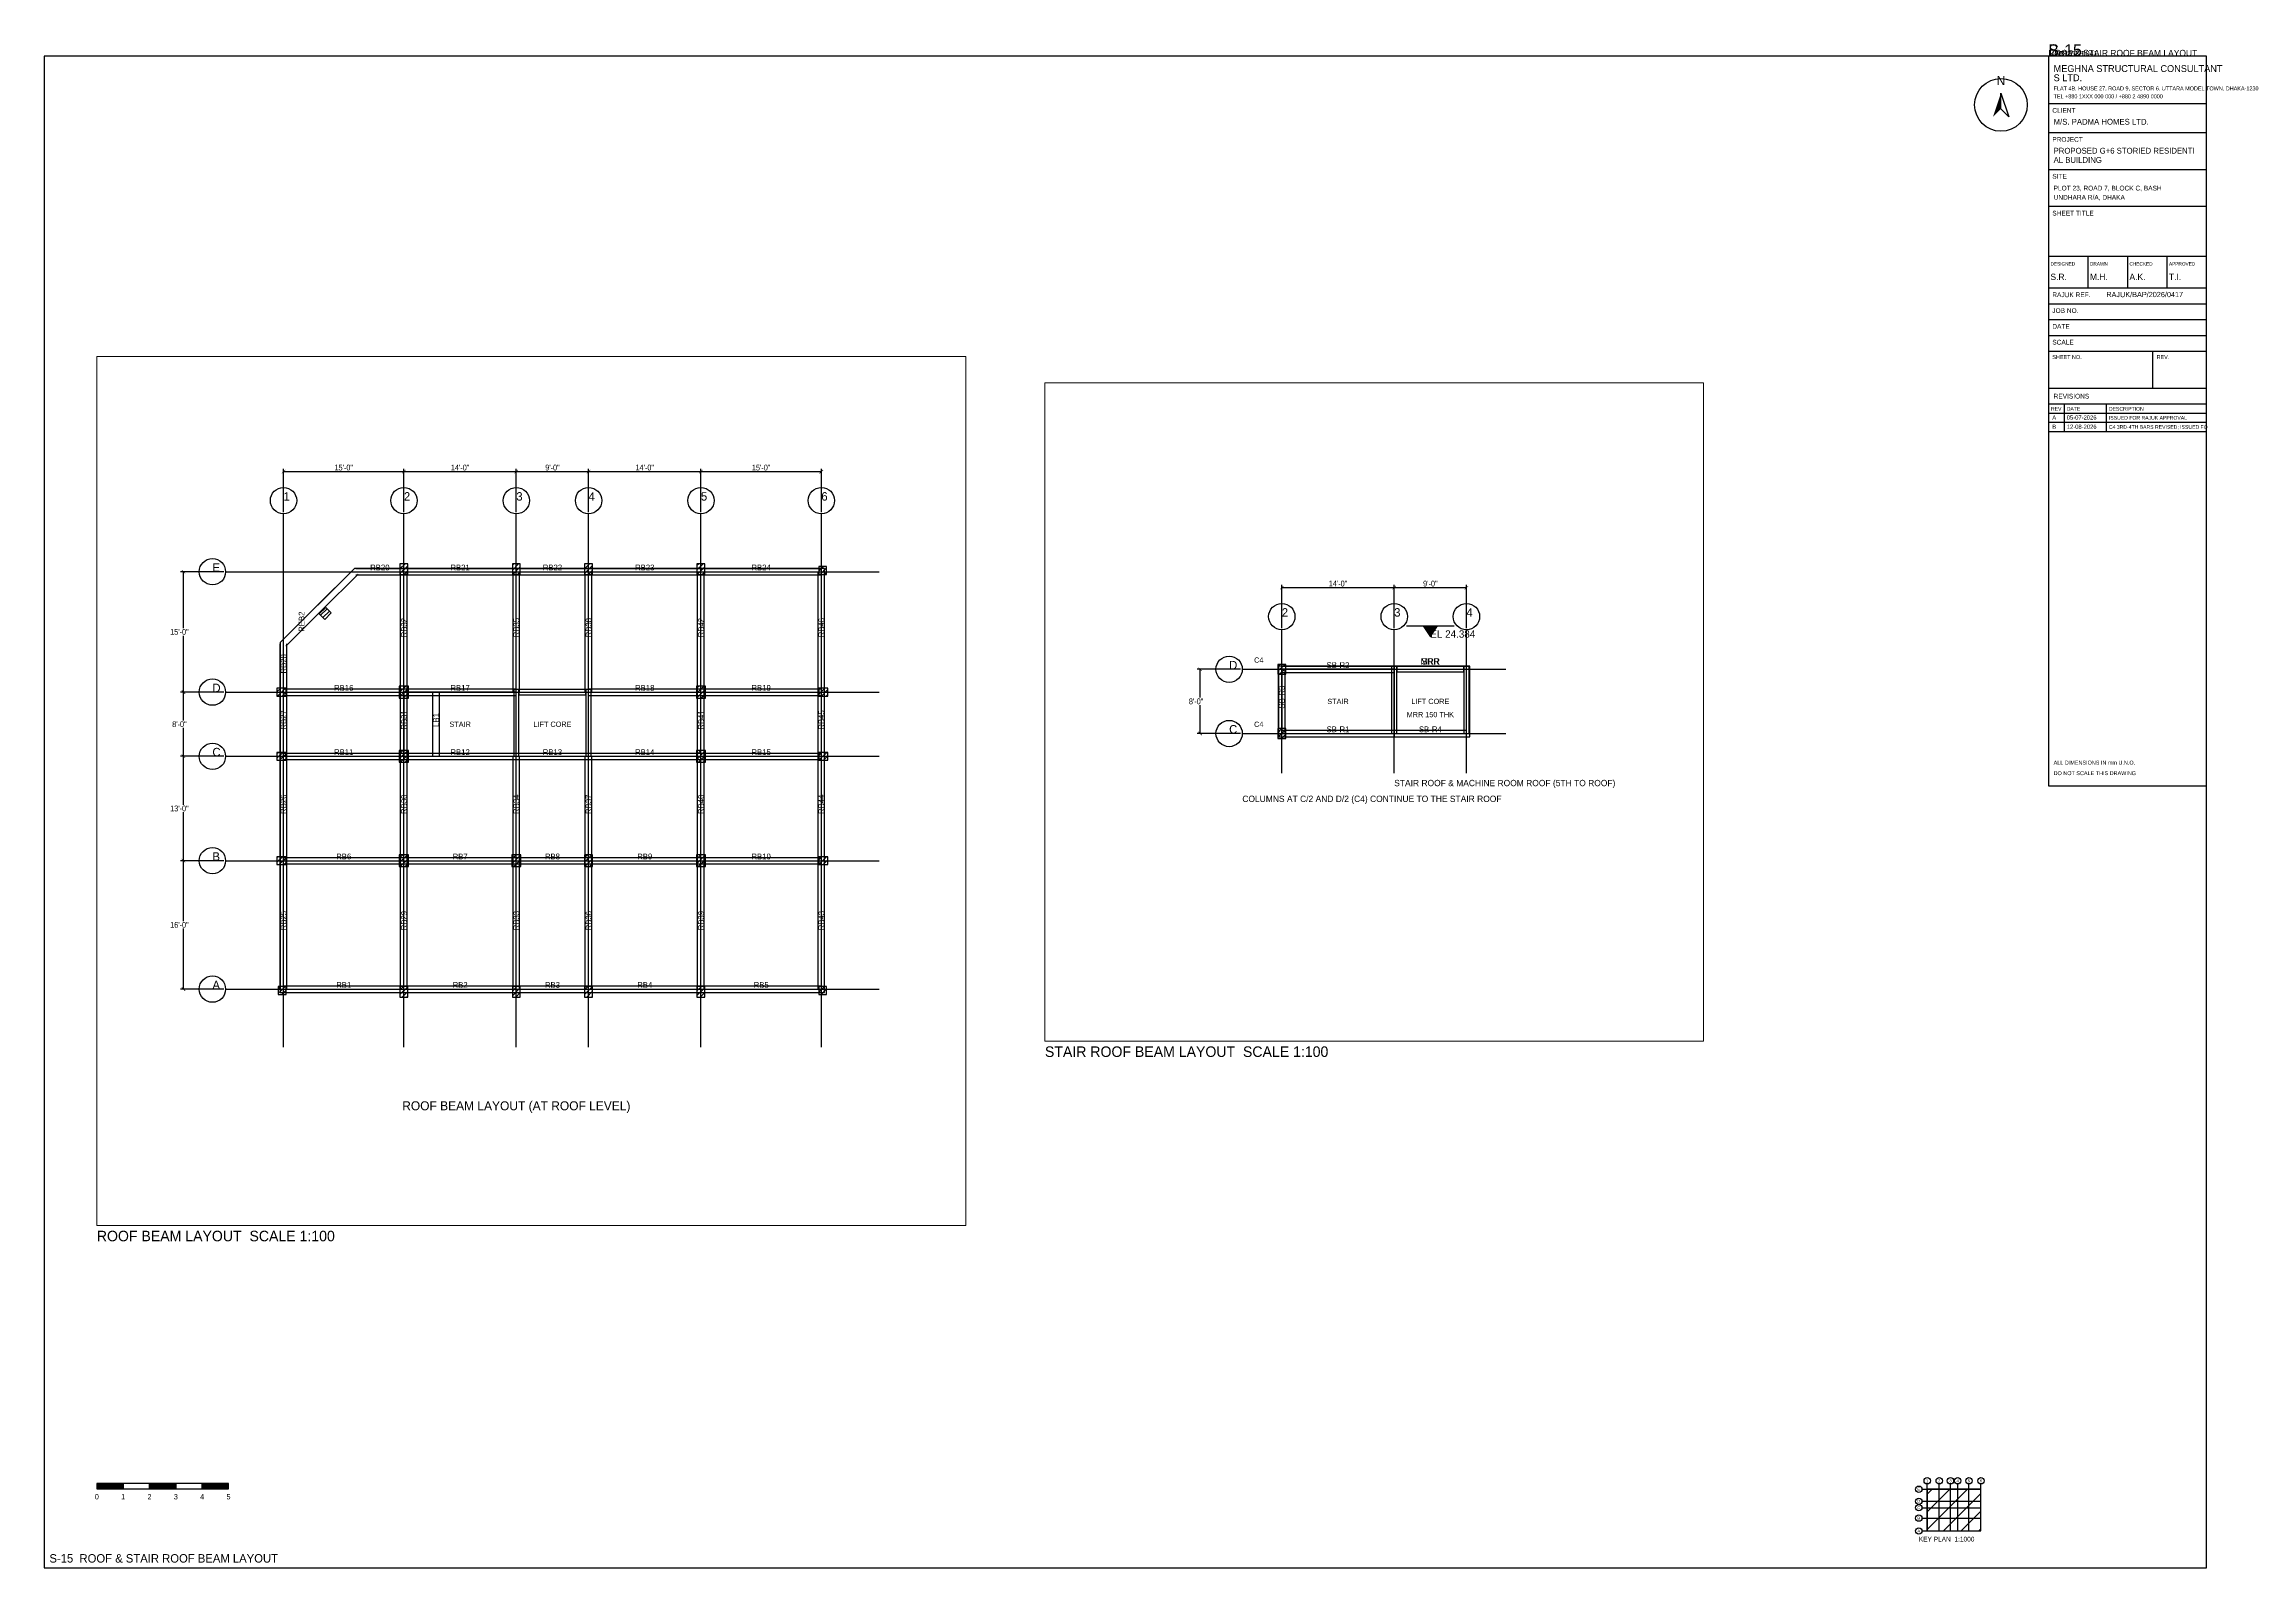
# Paper-space layout 'S-15 ROOF & STAIR ROOF BEAM LAYOUT' of a CAD drawing. Extents: x 10 to 848, y 10 to 589.
# The model-space entities are those that its viewports show. They can reach past a viewport. Long polylines and large blocks are cut down to what shows.
import ezdxf
from ezdxf.enums import TextEntityAlignment as Align

# ---------------------------------------------------------------- set-up
doc = ezdxf.new("R2010")
doc.units = 0
for name, color, linetype in [('Arrow', 7, 'Continuous'), ('Beam Line', 4, 'Continuous'), ('Column', 1, 'Continuous'), ('Grid', 8, 'Continuous'), ('Grid Circle', 8, 'Continuous'), ('Grid text', 7, 'Continuous'), ('Hatch', 9, 'Continuous'), ('Inches Dimension', 6, 'Continuous'), ('Sheet', 7, 'Continuous'), ('Slab', 5, 'Continuous'), ('Text-1', 7, 'Continuous'), ('Text-2', 7, 'Continuous'), ('TITLE', 7, 'Continuous'), ('Wall', 1, 'Continuous')]:
    doc.layers.add(name, color=color, linetype=linetype)
doc.styles.add('OpenSansCondensed-Light', font='OpenSansCondensed-Light.ttf')
doc.dimstyles.new('EZDXF', dxfattribs={"dimtxt": 0.25, "dimasz": 0.175, "dimexe": 0.375, "dimexo": 0.125, "dimgap": 0.1, "dimtad": 1, "dimlfac": 100, "dimzin": 12, "dimdsep": 46, "dimtxsty": 'OpenSansCondensed-Light', "dimblk": 'ARCHTICK', "dimcen": 2.5, "dimazin": 3, "dimtfac": 0.5, "dimtmove": 2, "dimatfit": 3})

# ---------------------------------------------------------------- blocks, each defined once
blk = doc.blocks.new('TITLE_BLOCK')
at = {"layer": 'TITLE'}
for p, q in [((0, -18), (60, -18)), ((0, -29), (60, -29)), ((0, -43), (60, -43)), ((0, -57), (60, -57)), ((0, -76), (60, -76)), ((0, -76), (0, -88)), ((15, -76), (15, -88)), ((30, -76), (30, -88)), ((45, -76), (45, -88)), ((0, -88), (60, -88)), ((0, -94), (60, -94)), ((0, -100), (60, -100)), ((0, -106), (60, -106)), ((0, -112), (60, -112)), ((39.6, -112), (39.6, -126)), ((0, -126), (60, -126)), ((0, -132), (60, -132)), ((0, -132), (60, -132)), ((6, -132), (6, -142.5)), ((22, -132), (22, -142.5)), ((0, -135.5), (60, -135.5)), ((0, -139), (60, -139)), ((0, -142.5), (60, -142.5))]:
    blk.add_line(p, q, dxfattribs=at)
blk.add_lwpolyline([(0, -277), (60, -277), (60, 0), (0, 0)], close=True, dxfattribs=at)
at = {"layer": 'Text-1'}
for tag, height in [('JOBNO', 2), ('SCALE', 2), ('SHEETTITLE', 2.4), ('SHEETTITLE2', 2.4), ('DATE', 2), ('SHEETNO', 4.5), ('REV', 4.5)]:
    blk.add_attdef(tag, (0, 0), '', height=height, dxfattribs=at)
at = {"layer": 'TITLE'}
for s, height, p in [('S LTD.', 2.6, (2, -9.5)), ('MEGHNA STRUCTURAL CONSULTANT', 2.6, (2, -6)), ('TEL +880 1XXX 000 000 / +880 2 4890 0000', 1.5, (2, -16)), ('FLAT 4B, HOUSE 27, ROAD 9, SECTOR 6, UTTARA MODEL TOWN, DHAKA-1230', 1.5, (2, -13)), ('CLIENT', 1.8, (1.5, -21.5)), ('M/S. PADMA HOMES LTD.', 2.2, (2, -26)), ('PROJECT', 1.8, (1.5, -32.5)), ('AL BUILDING', 2.2, (2, -40.5)), ('PROPOSED G+6 STORIED RESIDENTI', 2.2, (2, -37)), ('SITE', 1.8, (1.5, -46.5)), ('PLOT 23, ROAD 7, BLOCK C, BASH', 1.8, (2, -51)), ('SHEET TITLE', 1.8, (1.5, -60.5)), ('UNDHARA R/A, DHAKA', 1.8, (2, -54.5)), ('DESIGNED', 1.3, (0.8, -79.5)), ('S.R.', 2.4, (0.8, -85)), ('DRAWN', 1.3, (15.8, -79.5)), ('M.H.', 2.4, (15.8, -85)), ('A.K.', 2.4, (30.8, -85)), ('CHECKED', 1.3, (30.8, -79.5)), ('APPROVED', 1.3, (45.8, -79.5)), ('T.I.', 2.4, (45.8, -85)), ('RAJUK REF.', 1.8, (1.5, -91.5)), ('RAJUK/BAP/2026/0417', 2, (22, -91.5)), ('JOB NO.', 1.8, (1.5, -97.5)), ('SCALE', 1.8, (1.5, -109.5)), ('DATE', 1.8, (1.5, -103.5)), ('SHEET NO.', 1.5, (1.5, -115)), ('REV.', 1.5, (41.1, -115)), ('REV', 1.4, (1, -134.6)), ('REVISIONS', 1.8, (2, -130)), ('DATE', 1.4, (7, -134.6)), ('DESCRIPTION', 1.4, (23, -134.6)), ('ALL DIMENSIONS IN mm U.N.O.', 1.5, (2, -269)), ('DO NOT SCALE THIS DRAWING', 1.5, (2, -273))]:
    blk.add_text(s, height=height, dxfattribs=at).set_placement(p)
blk = doc.blocks.new('NORTH_ARROW')
at = {"layer": 'Arrow'}
blk.add_lwpolyline([(0, 0), (3, -9), (0, -6)], close=True, dxfattribs=at)
blk.add_circle((0, -4.5), 10, dxfattribs=at)
blk.add_solid([(0, 0), (-3, -9), (0, -6)], dxfattribs=at)
at = {"layer": 'Text-1'}
blk.add_text('N', height=3.5, dxfattribs=at).set_placement((0, 3), align=Align.CENTER)
blk = doc.blocks.new('KEY_PLAN')
at = {"layer": 'Grid'}
for p, q in [((0, 0), (0, 17.8496)), ((4.572, 0), (4.572, 17.8496)), ((8.8392, 0), (8.8392, 17.8496)), ((11.5824, 0), (11.5824, 17.8496)), ((15.8496, 0), (15.8496, 17.8496)), ((20.4216, 0), (20.4216, 17.8496)), ((-2, 15.8496), (20.4216, 15.8496)), ((-2, 11.2776), (20.4216, 11.2776)), ((-2, 8.8392), (20.4216, 8.8392)), ((-2, 4.8768), (20.4216, 4.8768)), ((-2, 0), (20.4216, 0))]:
    blk.add_line(p, q, dxfattribs=at)
at = {"layer": 'Grid Circle'}
for centre in [(-3.2, 15.8496), (0, 19.0496), (4.572, 19.0496), (8.8392, 19.0496), (11.5824, 19.0496), (15.8496, 19.0496), (20.4216, 19.0496), (-3.2, 11.2776), (-3.2, 8.8392), (-3.2, 4.8768), (-3.2, 0)]:
    blk.add_circle(centre, 1.2, dxfattribs=at)
at = {"layer": 'Sheet'}
blk.add_lwpolyline([(0, 0), (20.4216, 0), (20.4216, 15.8496), (0, 15.8496)], close=True, dxfattribs=at)
at = {"layer": 'Grid text'}
for s, p in [('1', (0, 19.0496)), ('2', (4.572, 19.0496)), ('3', (8.8392, 19.0496)), ('4', (11.5824, 19.0496)), ('5', (15.8496, 19.0496)), ('6', (20.4216, 19.0496)), ('C', (-3.2, 8.8392)), ('D', (-3.2, 11.2776)), ('E', (-3.2, 15.8496)), ('A', (-3.2, 0)), ('B', (-3.2, 4.8768))]:
    blk.add_text(s, height=1.1, dxfattribs=at).set_placement(p, align=Align.MIDDLE_CENTER)
at = {"layer": 'Sheet'}
blk.add_text('KEY PLAN  1:1000', height=1.8, dxfattribs=at).set_placement((-3.2, -4))
blk = doc.blocks.new('SCALE_BAR')
at = {"layer": 'Sheet'}
h = blk.add_hatch(color=7, dxfattribs=at)
h.dxf.hatch_style = 1
h.paths.add_polyline_path([(0, 0), (10, 0), (10, 2), (0, 2)])
h = blk.add_hatch(color=7, dxfattribs=at)
h.dxf.hatch_style = 1
h.paths.add_polyline_path([(20, 0), (30, 0), (30, 2), (20, 2)])
h = blk.add_hatch(color=7, dxfattribs=at)
h.dxf.hatch_style = 1
h.paths.add_polyline_path([(40, 0), (50, 0), (50, 2), (40, 2)])
for points in [[(0, 0), (10, 0), (10, 2), (0, 2)], [(10, 0), (20, 0), (20, 2), (10, 2)], [(20, 0), (30, 0), (30, 2), (20, 2)], [(30, 0), (40, 0), (40, 2), (30, 2)], [(40, 0), (50, 0), (50, 2), (40, 2)]]:
    blk.add_lwpolyline(points, close=True, dxfattribs=at)
for s, p in [('0', (0, -4)), ('1', (10, -4)), ('2', (20, -4)), ('3', (30, -4)), ('4', (40, -4)), ('5', (50, -4))]:
    blk.add_text(s, height=2, dxfattribs=at).set_placement(p, align=Align.CENTER)
at = {"layer": 'Text-1'}
blk.add_attdef('UNIT', (0, 0), '', height=2, dxfattribs=at)
blk = doc.blocks.new('GRID_BUBBLE')
at = {"layer": 'Grid Circle'}
blk.add_circle((0, 0), 500, dxfattribs=at)
at = {"layer": 'Text-1'}
blk.add_attdef('GRID', (0, 0), '', height=320, dxfattribs=at)
blk = doc.blocks.new('_ARCHTICK')
at = {"color": 0, "linetype": 'BYBLOCK', "const_width": 0.15}
blk.add_lwpolyline([(-0.5, -0.5), (0.5, 0.5)], dxfattribs=at)
blk = doc.blocks.new('LEVEL_MARK')
at = {"layer": 'Text-1'}
blk.add_line((-900, 450), (900, 450), dxfattribs=at)
blk.add_solid([(0, 0), (-300, 450), (300, 450)], dxfattribs=at)
blk.add_attdef('LEVEL', (0, 0), '', height=280, dxfattribs=at)

msp = doc.modelspace()

# ---------------------------------------------------------------- hatches: boundary and pattern name
at = {"layer": 'Hatch'}
h = msp.add_hatch(dxfattribs=at)
h.set_pattern_fill('ANSI31', scale=40)
h.paths.add_polyline_path([(4422, -784250.4), (4722, -784250.4), (4722, -783850.4), (4422, -783850.4)])
h = msp.add_hatch(dxfattribs=at)
h.set_pattern_fill('ANSI31', scale=40)
h.paths.add_polyline_path([(8689.2, -784250.4), (8989.2, -784250.4), (8989.2, -783850.4), (8689.2, -783850.4)])
h = msp.add_hatch(dxfattribs=at)
h.set_pattern_fill('ANSI31', scale=40)
h.paths.add_polyline_path([(11432.4, -784250.4), (11732.4, -784250.4), (11732.4, -783850.4), (11432.4, -783850.4)])
h = msp.add_hatch(dxfattribs=at)
h.set_pattern_fill('ANSI31', scale=40)
h.paths.add_polyline_path([(15699.6, -784250.4), (15999.6, -784250.4), (15999.6, -783850.4), (15699.6, -783850.4)])
h = msp.add_hatch(dxfattribs=at)
h.set_pattern_fill('ANSI31', scale=40)
h.paths.add_polyline_path([(20321.6, -784250.4), (20621.6, -784250.4), (20621.6, -783950.4), (20321.6, -783950.4)])
h = msp.add_hatch(dxfattribs=at)
h.set_pattern_fill('ANSI31', scale=40)
h.paths.add_polyline_path([(1566.1, -785963.9), (1813.5, -785716.5), (1601.4, -785504.3), (1353.9, -785751.8)])
h = msp.add_hatch(dxfattribs=at)
h.set_pattern_fill('ANSI31', scale=40)
h.paths.add_polyline_path([(-250, -788872.4), (100, -788872.4), (100, -788572.4), (-250, -788572.4)])
h = msp.add_hatch(dxfattribs=at)
h.set_pattern_fill('ANSI31', scale=40)
h.paths.add_polyline_path([(4397, -788947.4), (4747, -788947.4), (4747, -788497.4), (4397, -788497.4)])
h = msp.add_hatch(dxfattribs=at)
h.set_pattern_fill('ANSI31', scale=40)
h.paths.add_polyline_path([(15674.6, -788947.4), (16024.6, -788947.4), (16024.6, -788497.4), (15674.6, -788497.4)])
h = msp.add_hatch(dxfattribs=at)
h.set_pattern_fill('ANSI31', scale=40)
h.paths.add_polyline_path([(20321.6, -788872.4), (20671.6, -788872.4), (20671.6, -788572.4), (20321.6, -788572.4)])
h = msp.add_hatch(dxfattribs=at)
h.set_pattern_fill('ANSI31', scale=40)
h.paths.add_polyline_path([(204422, -788909.9), (204722, -788909.9), (204722, -788534.9), (204422, -788534.9)])
h = msp.add_hatch(dxfattribs=at)
h.set_pattern_fill('ANSI31', scale=40)
h.paths.add_polyline_path([(-250, -791310.8), (100, -791310.8), (100, -791010.8), (-250, -791010.8)])
h = msp.add_hatch(dxfattribs=at)
h.set_pattern_fill('ANSI31', scale=40)
h.paths.add_polyline_path([(4397, -791385.8), (4747, -791385.8), (4747, -790935.8), (4397, -790935.8)])
h = msp.add_hatch(dxfattribs=at)
h.set_pattern_fill('ANSI31', scale=40)
h.paths.add_polyline_path([(15674.6, -791385.8), (16024.6, -791385.8), (16024.6, -790935.8), (15674.6, -790935.8)])
h = msp.add_hatch(dxfattribs=at)
h.set_pattern_fill('ANSI31', scale=40)
h.paths.add_polyline_path([(20321.6, -791310.8), (20671.6, -791310.8), (20671.6, -791010.8), (20321.6, -791010.8)])
h = msp.add_hatch(dxfattribs=at)
h.set_pattern_fill('ANSI31', scale=40)
h.paths.add_polyline_path([(204422, -791348.3), (204722, -791348.3), (204722, -790973.3), (204422, -790973.3)])
h = msp.add_hatch(dxfattribs=at)
h.set_pattern_fill('ANSI31', scale=40)
h.paths.add_polyline_path([(-250, -795273.2), (100, -795273.2), (100, -794973.2), (-250, -794973.2)])
h = msp.add_hatch(dxfattribs=at)
h.set_pattern_fill('ANSI31', scale=40)
h.paths.add_polyline_path([(4397, -795348.2), (4747, -795348.2), (4747, -794898.2), (4397, -794898.2)])
h = msp.add_hatch(dxfattribs=at)
h.set_pattern_fill('ANSI31', scale=40)
h.paths.add_polyline_path([(8664.2, -795348.2), (9014.2, -795348.2), (9014.2, -794898.2), (8664.2, -794898.2)])
h = msp.add_hatch(dxfattribs=at)
h.set_pattern_fill('ANSI31', scale=40)
h.paths.add_polyline_path([(11432.4, -795348.2), (11732.4, -795348.2), (11732.4, -794898.2), (11432.4, -794898.2)])
h = msp.add_hatch(dxfattribs=at)
h.set_pattern_fill('ANSI31', scale=40)
h.paths.add_polyline_path([(15674.6, -795348.2), (16024.6, -795348.2), (16024.6, -794898.2), (15674.6, -794898.2)])
h = msp.add_hatch(dxfattribs=at)
h.set_pattern_fill('ANSI31', scale=40)
h.paths.add_polyline_path([(20321.6, -795273.2), (20671.6, -795273.2), (20671.6, -794973.2), (20321.6, -794973.2)])
h = msp.add_hatch(dxfattribs=at)
h.set_pattern_fill('ANSI31', scale=40)
h.paths.add_polyline_path([(-200, -800200), (100, -800200), (100, -799900), (-200, -799900)])
h = msp.add_hatch(dxfattribs=at)
h.set_pattern_fill('ANSI31', scale=40)
h.paths.add_polyline_path([(4422, -800300), (4722, -800300), (4722, -799900), (4422, -799900)])
h = msp.add_hatch(dxfattribs=at)
h.set_pattern_fill('ANSI31', scale=40)
h.paths.add_polyline_path([(8689.2, -800300), (8989.2, -800300), (8989.2, -799900), (8689.2, -799900)])
h = msp.add_hatch(dxfattribs=at)
h.set_pattern_fill('ANSI31', scale=40)
h.paths.add_polyline_path([(11432.4, -800300), (11732.4, -800300), (11732.4, -799900), (11432.4, -799900)])
h = msp.add_hatch(dxfattribs=at)
h.set_pattern_fill('ANSI31', scale=40)
h.paths.add_polyline_path([(15699.6, -800300), (15999.6, -800300), (15999.6, -799900), (15699.6, -799900)])
h = msp.add_hatch(dxfattribs=at)
h.set_pattern_fill('ANSI31', scale=40)
h.paths.add_polyline_path([(20321.6, -800200), (20621.6, -800200), (20621.6, -799900), (20321.6, -799900)])

# ---------------------------------------------------------------- linework, layer by layer
at = {"layer": 'Beam Line'}
for p, q in [((1283.2, -785433.6), (2654.8, -784062)), ((1460, -785610.4), (2831.6, -784238.8)), ((2743.2, -784025.4), (4572, -784025.4)), ((2743.2, -784275.4), (4572, -784275.4)), ((4447, -788722.4), (4447, -784150.4)), ((4572, -784025.4), (8839.2, -784025.4)), ((4572, -784275.4), (8839.2, -784275.4)), ((4697, -788722.4), (4697, -784150.4)), ((8714.2, -788722.4), (8714.2, -784150.4)), ((8839.2, -784025.4), (11582.4, -784025.4)), ((8839.2, -784275.4), (11582.4, -784275.4)), ((8964.2, -788722.4), (8964.2, -784150.4)), ((11457.4, -788722.4), (11457.4, -784150.4)), ((11582.4, -784025.4), (15849.6, -784025.4)), ((11582.4, -784275.4), (15849.6, -784275.4)), ((11707.4, -788722.4), (11707.4, -784150.4)), ((15724.6, -788722.4), (15724.6, -784150.4)), ((15849.6, -784025.4), (20421.6, -784025.4)), ((15849.6, -784275.4), (20421.6, -784275.4)), ((15974.6, -788722.4), (15974.6, -784150.4)), ((20296.6, -788722.4), (20296.6, -784150.4)), ((20546.6, -788722.4), (20546.6, -784150.4)), ((-88.4, -786805.2), (1283.2, -785433.6)), ((88.4, -786982), (1460, -785610.4)), ((-125, -788722.4), (-125, -786893.6)), ((125, -788722.4), (125, -786893.6)), ((-125, -791160.8), (-125, -788722.4)), ((0, -788597.4), (4572, -788597.4)), ((125, -791160.8), (125, -788722.4)), ((4447, -791160.8), (4447, -788722.4)), ((4572, -788597.4), (8839.2, -788597.4)), ((4697, -791160.8), (4697, -788722.4)), ((5666.2, -791160.8), (5666.2, -788722.4)), ((5916.2, -791160.8), (5916.2, -788722.4)), ((11582.4, -788597.4), (15849.6, -788597.4)), ((15724.6, -791160.8), (15724.6, -788722.4)), ((15849.6, -788597.4), (20421.6, -788597.4)), ((15974.6, -791160.8), (15974.6, -788722.4)), ((20296.6, -791160.8), (20296.6, -788722.4)), ((20546.6, -791160.8), (20546.6, -788722.4)), ((204447, -791160.8), (204447, -788722.4)), ((204572, -788597.4), (208839.2, -788597.4)), ((204697, -791160.8), (204697, -788722.4)), ((0, -788847.4), (4572, -788847.4)), ((4572, -788847.4), (8839.2, -788847.4)), ((11582.4, -788847.4), (15849.6, -788847.4)), ((15849.6, -788847.4), (20421.6, -788847.4)), ((204572, -788847.4), (208839.2, -788847.4)), ((-125, -795123.2), (-125, -791160.8)), ((0, -791035.8), (4572, -791035.8)), ((0, -791285.8), (4572, -791285.8)), ((125, -795123.2), (125, -791160.8)), ((4447, -795123.2), (4447, -791160.8)), ((4572, -791035.8), (8839.2, -791035.8)), ((4572, -791285.8), (8839.2, -791285.8)), ((4697, -795123.2), (4697, -791160.8)), ((8714.2, -795123.2), (8714.2, -791160.8)), ((8839.2, -791035.8), (11582.4, -791035.8)), ((8839.2, -791285.8), (11582.4, -791285.8)), ((8964.2, -795123.2), (8964.2, -791160.8)), ((11457.4, -795123.2), (11457.4, -791160.8)), ((11582.4, -791035.8), (15849.6, -791035.8)), ((11582.4, -791285.8), (15849.6, -791285.8)), ((11707.4, -795123.2), (11707.4, -791160.8)), ((15724.6, -795123.2), (15724.6, -791160.8)), ((15849.6, -791035.8), (20421.6, -791035.8)), ((15849.6, -791285.8), (20421.6, -791285.8)), ((15974.6, -795123.2), (15974.6, -791160.8)), ((20296.6, -795123.2), (20296.6, -791160.8)), ((20546.6, -795123.2), (20546.6, -791160.8)), ((204572, -791035.8), (208839.2, -791035.8)), ((204572, -791285.8), (208839.2, -791285.8)), ((208839.2, -791035.8), (211582.4, -791035.8)), ((208839.2, -791285.8), (211582.4, -791285.8)), ((-125, -800000), (-125, -795123.2)), ((0, -794998.2), (4572, -794998.2)), ((0, -795248.2), (4572, -795248.2)), ((125, -800000), (125, -795123.2)), ((4447, -800000), (4447, -795123.2)), ((4572, -794998.2), (8839.2, -794998.2)), ((4572, -795248.2), (8839.2, -795248.2)), ((4697, -800000), (4697, -795123.2)), ((8714.2, -800000), (8714.2, -795123.2)), ((8839.2, -794998.2), (11582.4, -794998.2)), ((8839.2, -795248.2), (11582.4, -795248.2)), ((8964.2, -800000), (8964.2, -795123.2)), ((11457.4, -800000), (11457.4, -795123.2)), ((11582.4, -794998.2), (15849.6, -794998.2)), ((11582.4, -795248.2), (15849.6, -795248.2)), ((11707.4, -800000), (11707.4, -795123.2)), ((15724.6, -800000), (15724.6, -795123.2)), ((15849.6, -794998.2), (20421.6, -794998.2)), ((15849.6, -795248.2), (20421.6, -795248.2)), ((15974.6, -800000), (15974.6, -795123.2)), ((20296.6, -800000), (20296.6, -795123.2)), ((20546.6, -800000), (20546.6, -795123.2)), ((0, -799875), (4572, -799875)), ((0, -800125), (4572, -800125)), ((4572, -799875), (8839.2, -799875)), ((4572, -800125), (8839.2, -800125)), ((8839.2, -799875), (11582.4, -799875)), ((8839.2, -800125), (11582.4, -800125)), ((11582.4, -799875), (15849.6, -799875)), ((11582.4, -800125), (15849.6, -800125)), ((15849.6, -799875), (20421.6, -799875)), ((15849.6, -800125), (20421.6, -800125))]:
    msp.add_line(p, q, dxfattribs=at)
at = {"layer": 'Column'}
for points in [[(4422, -784250.4), (4722, -784250.4), (4722, -783850.4), (4422, -783850.4)], [(8689.2, -784250.4), (8989.2, -784250.4), (8989.2, -783850.4), (8689.2, -783850.4)], [(11432.4, -784250.4), (11732.4, -784250.4), (11732.4, -783850.4), (11432.4, -783850.4)], [(15699.6, -784250.4), (15999.6, -784250.4), (15999.6, -783850.4), (15699.6, -783850.4)], [(20321.6, -784250.4), (20621.6, -784250.4), (20621.6, -783950.4), (20321.6, -783950.4)], [(1566.1, -785963.9), (1813.5, -785716.5), (1601.4, -785504.3), (1353.9, -785751.8)], [(-250, -788872.4), (100, -788872.4), (100, -788572.4), (-250, -788572.4)], [(4397, -788947.4), (4747, -788947.4), (4747, -788497.4), (4397, -788497.4)], [(15674.6, -788947.4), (16024.6, -788947.4), (16024.6, -788497.4), (15674.6, -788497.4)], [(20321.6, -788872.4), (20671.6, -788872.4), (20671.6, -788572.4), (20321.6, -788572.4)], [(204422, -788909.9), (204722, -788909.9), (204722, -788534.9), (204422, -788534.9)], [(-250, -791310.8), (100, -791310.8), (100, -791010.8), (-250, -791010.8)], [(4397, -791385.8), (4747, -791385.8), (4747, -790935.8), (4397, -790935.8)], [(15674.6, -791385.8), (16024.6, -791385.8), (16024.6, -790935.8), (15674.6, -790935.8)], [(20321.6, -791310.8), (20671.6, -791310.8), (20671.6, -791010.8), (20321.6, -791010.8)], [(204422, -791348.3), (204722, -791348.3), (204722, -790973.3), (204422, -790973.3)], [(-250, -795273.2), (100, -795273.2), (100, -794973.2), (-250, -794973.2)], [(4397, -795348.2), (4747, -795348.2), (4747, -794898.2), (4397, -794898.2)], [(8664.2, -795348.2), (9014.2, -795348.2), (9014.2, -794898.2), (8664.2, -794898.2)], [(11432.4, -795348.2), (11732.4, -795348.2), (11732.4, -794898.2), (11432.4, -794898.2)], [(15674.6, -795348.2), (16024.6, -795348.2), (16024.6, -794898.2), (15674.6, -794898.2)], [(20321.6, -795273.2), (20671.6, -795273.2), (20671.6, -794973.2), (20321.6, -794973.2)], [(-200, -800200), (100, -800200), (100, -799900), (-200, -799900)], [(4422, -800300), (4722, -800300), (4722, -799900), (4422, -799900)], [(8689.2, -800300), (8989.2, -800300), (8989.2, -799900), (8689.2, -799900)], [(11432.4, -800300), (11732.4, -800300), (11732.4, -799900), (11432.4, -799900)], [(15699.6, -800300), (15999.6, -800300), (15999.6, -799900), (15699.6, -799900)], [(20321.6, -800200), (20621.6, -800200), (20621.6, -799900), (20321.6, -799900)]]:
    msp.add_lwpolyline(points, close=True, dxfattribs=at)
at = {"layer": 'Grid'}
for p, q in [((0, -802200), (0, -781950.4)), ((4572, -802200), (4572, -781950.4)), ((8839.2, -802200), (8839.2, -781950.4)), ((11582.4, -802200), (11582.4, -781950.4)), ((15849.6, -802200), (15849.6, -781950.4)), ((20421.6, -802200), (20421.6, -781950.4)), ((-2200, -784150.4), (22621.6, -784150.4)), ((204572, -792660.8), (204572, -787222.4)), ((208839.2, -792660.8), (208839.2, -787222.4)), ((211582.4, -792660.8), (211582.4, -787222.4)), ((-2200, -788722.4), (22621.6, -788722.4)), ((203072, -788722.4), (213082.4, -788722.4)), ((-2200, -791160.8), (22621.6, -791160.8)), ((203072, -791160.8), (213082.4, -791160.8)), ((-2200, -795123.2), (22621.6, -795123.2)), ((-2200, -800000), (22621.6, -800000))]:
    msp.add_line(p, q, dxfattribs=at)
at = {"layer": 'Slab'}
for points in [[(-125, -800125), (20546.6, -800125), (20546.6, -784025.4), (2691.4, -784025.4), (-125, -786841.8)], [(4572, -791160.8), (8839.2, -791160.8), (8839.2, -788722.4), (4572, -788722.4)], [(204447, -791285.8), (208839.2, -791285.8), (208839.2, -788597.4), (204447, -788597.4)], [(204572, -791160.8), (208839.2, -791160.8), (208839.2, -788722.4), (204572, -788722.4)], [(208839.2, -791285.8), (211707.4, -791285.8), (211707.4, -788597.4), (208839.2, -788597.4)]]:
    msp.add_lwpolyline(points, close=True, dxfattribs=at)
at = {"layer": 'Wall'}
for points in [[(8739.2, -791160.8), (8939.2, -791160.8), (8939.2, -788622.4), (8739.2, -788622.4)], [(8939.2, -788822.4), (11482.4, -788822.4), (11482.4, -788622.4), (8939.2, -788622.4)], [(11482.4, -791160.8), (11682.4, -791160.8), (11682.4, -788622.4), (11482.4, -788622.4)], [(208739.2, -791160.8), (208939.2, -791160.8), (208939.2, -788622.4), (208739.2, -788622.4)], [(208939.2, -788822.4), (211482.4, -788822.4), (211482.4, -788622.4), (208939.2, -788622.4)], [(211482.4, -791160.8), (211682.4, -791160.8), (211682.4, -788622.4), (211482.4, -788622.4)]]:
    msp.add_lwpolyline(points, close=True, dxfattribs=at)

# ---------------------------------------------------------------- block references
at = {"layer": 'Grid Circle'}
for p, values in [((0, -781450.4), {'GRID': '1'}), ((4572, -781450.4), {'GRID': '2'}), ((8839.2, -781450.4), {'GRID': '3'}), ((11582.4, -781450.4), {'GRID': '4'}), ((15849.6, -781450.4), {'GRID': '5'}), ((20421.6, -781450.4), {'GRID': '6'}), ((-2700, -784150.4), {'GRID': 'E'}), ((204572, -786722.4), {'GRID': '2'}), ((208839.2, -786722.4), {'GRID': '3'}), ((211582.4, -786722.4), {'GRID': '4'}), ((-2700, -788722.4), {'GRID': 'D'}), ((202572, -788722.4), {'GRID': 'D'}), ((-2700, -791160.8), {'GRID': 'C'}), ((202572, -791160.8), {'GRID': 'C'}), ((-2700, -795123.2), {'GRID': 'B'}), ((-2700, -800000), {'GRID': 'A'})]:
    msp.add_blockref('GRID_BUBBLE', p, dxfattribs=at).add_auto_attribs(values)
at = {"layer": 'Text-1'}
msp.add_blockref('LEVEL_MARK', (210210.8, -787522.4), dxfattribs=at).add_auto_attribs({'LEVEL': 'EL 24.384'})

# ---------------------------------------------------------------- texts
for s, height, p in [('RB20', 220, (3657.6, -783990.4)), ('RB21', 220, (6705.6, -783990.4)), ('RB22', 220, (10210.8, -783990.4)), ('RB23', 220, (13716, -783990.4)), ('RB24', 220, (18135.6, -783990.4)), ('RB16', 220, (2286, -788562.4)), ('RB17', 220, (6705.6, -788562.4)), ('RB18', 220, (13716, -788562.4)), ('RB19', 220, (18135.6, -788562.4)), ('SB-R2', 220, (206705.6, -788562.4)), ('STAIR', 200, (6705.6, -789941.6)), ('LIFT CORE', 200, (10210.8, -789941.6)), ('STAIR', 200, (206705.6, -789941.6)), ('LIFT CORE', 200, (210210.8, -789941.6)), ('RB11', 220, (2286, -791000.8)), ('RB12', 220, (6705.6, -791000.8)), ('RB13', 220, (10210.8, -791000.8)), ('RB14', 220, (13716, -791000.8)), ('RB15', 220, (18135.6, -791000.8)), ('SB-R1', 220, (206705.6, -791000.8)), ('SB-R4', 220, (210210.8, -791000.8)), ('RB6', 220, (2286, -794963.2)), ('RB7', 220, (6705.6, -794963.2)), ('RB8', 220, (10210.8, -794963.2)), ('RB9', 220, (13716, -794963.2)), ('RB10', 220, (18135.6, -794963.2)), ('RB1', 220, (2286, -799840)), ('RB2', 220, (6705.6, -799840)), ('RB3', 220, (10210.8, -799840)), ('RB4', 220, (13716, -799840)), ('RB5', 220, (18135.6, -799840))]:
    msp.add_text(s, height=height, dxfattribs=at).set_placement(p, align=Align.MIDDLE_CENTER)
for s, p in [('REB2', (685.8, -786047.8)), ('RB32', (4572, -786276.4)), ('RB35', (8839.2, -786276.4)), ('RB38', (11582.4, -786276.4)), ('RB42', (15849.6, -786276.4)), ('RB46', (20421.6, -786276.4)), ('RB28', (0, -787648)), ('RB27', (0, -789781.6)), ('RB31', (4572, -789781.6)), ('LB1', (5791.2, -789781.6)), ('RB41', (15849.6, -789781.6)), ('RB45', (20421.6, -789781.6)), ('SB-R3', (204572, -789781.6)), ('RB26', (0, -792982)), ('RB30', (4572, -792982)), ('RB34', (8839.2, -792982)), ('RB37', (11582.4, -792982)), ('RB40', (15849.6, -792982)), ('RB44', (20421.6, -792982)), ('RB25', (0, -797401.6)), ('RB29', (4572, -797401.6)), ('RB33', (8839.2, -797401.6)), ('RB36', (11582.4, -797401.6)), ('RB39', (15849.6, -797401.6)), ('RB43', (20421.6, -797401.6))]:
    msp.add_text(s, height=220, rotation=90, dxfattribs=at).set_placement(p, align=Align.MIDDLE_CENTER)
for p in [(203872, -788372.4), (203872, -790810.8)]:
    msp.add_text('C4', height=200, dxfattribs=at).set_placement(p, align=Align.MIDDLE_RIGHT)
for s, height, p in [('MRR', 240, (210210.8, -788541.6)), ('SRR', 240, (210210.8, -788541.6)), ('ROOF BEAM LAYOUT (AT ROOF LEVEL)', 340, (8839.2, -804600))]:
    msp.add_text(s, height=height, dxfattribs=at).set_placement(p, align=Align.CENTER)
for s, p in [('STAIR ROOF & MACHINE ROOM ROOF (5TH TO ROOF)', (208839.2, -793160.8)), ('COLUMNS AT C/2 AND D/2 (C4) CONTINUE TO THE STAIR ROOF', (203072, -793760.8))]:
    msp.add_text(s, height=240, dxfattribs=at).set_placement(p)
at = {"layer": 'Text-2'}
msp.add_text('MRR 150 THK', height=200, dxfattribs=at).set_placement((210210.8, -790541.6), align=Align.CENTER)

# ---------------------------------------------------------------- dimensions: what is measured, and where the dimension line sits
at = {"layer": 'Inches Dimension'}
for base, p1, p2, text in [((0, -780350.4), (0, -781950.4), (4572, -781950.4), '15\'-0"'), ((4572, -780350.4), (4572, -781950.4), (8839.2, -781950.4), '14\'-0"'), ((8839.2, -780350.4), (8839.2, -781950.4), (11582.4, -781950.4), '9\'-0"'), ((11582.4, -780350.4), (11582.4, -781950.4), (15849.6, -781950.4), '14\'-0"'), ((15849.6, -780350.4), (15849.6, -781950.4), (20421.6, -781950.4), '15\'-0"'), ((204572, -785622.4), (204572, -787222.4), (208839.2, -787222.4), '14\'-0"'), ((208839.2, -785622.4), (208839.2, -787222.4), (211582.4, -787222.4), '9\'-0"')]:
    msp.add_linear_dim(base=base, p1=p1, p2=p2, text=text, dimstyle='EZDXF', override={"dimtxt": 220, "dimasz": 132, "dimexe": 110, "dimexo": 66, "dimgap": 44, "dimtad": 1, "dimtih": 1, "dimtoh": 1, "dimdec": 0, "dimlfac": 1}, dxfattribs=at).render()
for base, p1, p2, text in [((-3800, -788722.4), (-2200, -788722.4), (-2200, -784150.4), '15\'-0"'), ((-3800, -791160.8), (-2200, -791160.8), (-2200, -788722.4), '8\'-0"'), ((201472, -791160.8), (203072, -791160.8), (203072, -788722.4), '8\'-0"'), ((-3800, -795123.2), (-2200, -795123.2), (-2200, -791160.8), '13\'-0"'), ((-3800, -800000), (-2200, -800000), (-2200, -795123.2), '16\'-0"')]:
    msp.add_linear_dim(base=base, p1=p1, p2=p2, angle=90, text=text, dimstyle='EZDXF', override={"dimtxt": 220, "dimasz": 132, "dimexe": 110, "dimexo": 66, "dimgap": 44, "dimtad": 1, "dimtih": 1, "dimtoh": 1, "dimdec": 0, "dimlfac": 1}, dxfattribs=at).render()

psp = doc.layouts.new('S-15 ROOF & STAIR ROOF BEAM LAYOUT')

# ---------------------------------------------------------------- hatches: boundary and pattern name
at = {"layer": 'Hatch'}
h = psp.add_hatch(dxfattribs=at)
h.set_pattern_fill('ANSI31', scale=1.5)
h.paths.add_polyline_path([(725, 24), (745.4216, 24), (745.4216, 39.8496), (725, 39.8496)])

# ---------------------------------------------------------------- linework, layer by layer
at = {"layer": 'Sheet'}
psp.add_lwpolyline([(10, 10), (831, 10), (831, 584), (10, 584)], close=True, dxfattribs=at)

# ---------------------------------------------------------------- block references
at = {"layer": 'Arrow'}
psp.add_blockref('NORTH_ARROW', (753, 570), dxfattribs=at)
at = {"layer": 'Sheet'}
psp.add_blockref('SCALE_BAR', (30, 40), dxfattribs=at).add_auto_attribs({'UNIT': 'm'})
psp.add_blockref('KEY_PLAN', (725, 24), dxfattribs=at)
at = {"layer": 'TITLE'}
psp.add_blockref('TITLE_BLOCK', (771, 584), dxfattribs=at).add_auto_attribs({'SHEETTITLE': 'ROOF & STAIR ROOF BEAM LAYOUT', 'JOBNO': 'MSC-2026-041', 'DATE': '12-08-2026', 'SCALE': '1:100', 'SHEETNO': 'S-15', 'REV': 'B'})

# ---------------------------------------------------------------- texts
at = {"layer": 'Sheet'}
for s, height, p in [('STAIR ROOF BEAM LAYOUT  SCALE 1:100', 4, (390, 204)), ('ROOF BEAM LAYOUT  SCALE 1:100', 4, (30, 134)), ('S-15  ROOF & STAIR ROOF BEAM LAYOUT', 3.2, (12, 12))]:
    psp.add_text(s, height=height, dxfattribs=at).set_placement(p)
at = {"layer": 'TITLE'}
for s, height, p in [('A', 1.6, (772.5, 446)), ('05-07-2026', 1.6, (778, 446)), ('ISSUED FOR RAJUK APPROVAL', 1.4, (794, 446)), ('B', 1.6, (772.5, 442.5)), ('12-08-2026', 1.6, (778, 442.5)), ('C4 3RD-4TH BARS REVISED; ISSUED FO', 1.4, (794, 442.5))]:
    psp.add_text(s, height=height, dxfattribs=at).set_placement(p)

# ---------------------------------------------------------------- viewports
at = {"layer": 'VIEWPORTS'}
psp.add_viewport(center=(195, 305), size=(330, 330), view_center_point=(9410.8, -792475.2), view_height=33000, dxfattribs=at)
psp.add_viewport(center=(515, 335), size=(250, 250), view_center_point=(208077.2, -790341.6), view_height=25000, status=3, dxfattribs=at)

doc.saveas('drawing.dxf')
